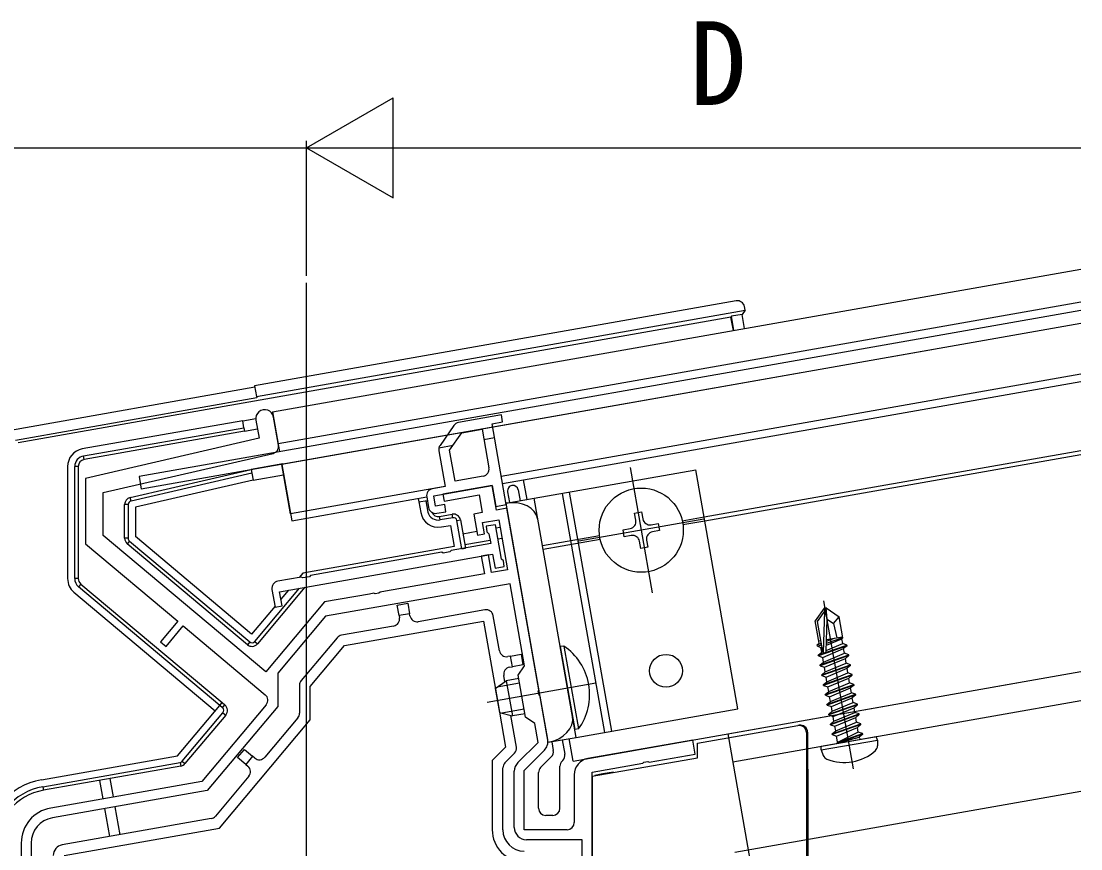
# Model space of a CAD drawing. Units: millimetres, scale not verified. Extents: x -700 to 700, y -1043 to 1037.
# Drawn here: x -440.6 to -292.1, y -324.4 to -208.5 of the extents above; entities that cross this region are included whole.
import ezdxf
from ezdxf.enums import TextEntityAlignment as Align

# ---------------------------------------------------------------- set-up
doc = ezdxf.new("R2010")
doc.units = ezdxf.units.MM
doc.header["$LTSCALE"] = 6
for name, color, linetype in [('0-3_YKK_11', 7, 'Continuous'), ('0-4_YKK_12', 2, 'Continuous'), ('0-5_YKK_13', 4, 'Continuous'), ('0-6_YKK_D', 6, 'Continuous')]:
    doc.layers.add(name, color=color, linetype=linetype)
doc.styles.add('ＭＳ ゴシック', font='')
doc.styles.get('ＭＳ ゴシック').set_extended_font_data('MS Gothic')

msp = doc.modelspace()

# ---------------------------------------------------------------- linework, layer by layer
at = {"layer": '0-3_YKK_11'}
for p, q in [((-404.552, -267.85), (-405.247, -263.91)), ((-371.5, -321.409), (-371.5, -313.52)), ((-363.1, -314.003), (-363.1, -320.709)), ((-440.6, -323.598), (-440.6, -356.415))]:
    msp.add_line(p, q, dxfattribs=at)
for points in [[(-407.709, -264.344), (-407.261, -266.883), (-431.6, -272.502), (-431.6, -281.656), (-418.654, -292.519), (-421.061, -295.388), (-420.295, -296.031), (-417.888, -293.162), (-406.397, -302.804)], [(-366.818, -309.088), (-367.887, -303.025), (-368.037, -302.865), (-368.132, -302.324), (-368.046, -302.122), (-372.533, -276.673), (-374.011, -276.934), (-374.618, -273.487), (-381.512, -274.703), (-381.338, -275.687), (-376.414, -274.819), (-375.98, -277.281), (-377.162, -277.489), (-376.641, -280.444), (-375.656, -280.27), (-375.934, -278.695), (-373.669, -278.295), (-372.436, -285.287), (-374.701, -285.687), (-375.135, -283.225), (-376.12, -283.398), (-375.686, -285.86), (-389.566, -288.308), (-390.302, -288.438), (-390.462, -288.588), (-391.004, -288.683), (-391.205, -288.597), (-391.799, -288.701), (-398.108, -289.814), (-406.322, -299.603), (-429.1, -280.49), (-429.1, -274.49), (-405.312, -268.998)], [(-404.384, -288.382), (-374.544, -283.12), (-374.197, -285.09), (-372.917, -284.864), (-372.999, -284.071), (-373.304, -283.823), (-374.156, -278.99), (-375.436, -279.216), (-375.354, -280.01), (-375.049, -280.257), (-374.805, -281.643), (-380.349, -282.621), (-380.513, -282.795), (-381.456, -282.961), (-381.67, -282.854), (-400.045, -286.094), (-400.209, -286.268), (-401.152, -286.434), (-401.366, -286.327), (-404.645, -286.905)], [(-371.002, -312.318), (-368.169, -309.485), (-368.633, -306.855), (-369.908, -305.962), (-370.949, -300.053), (-370.057, -298.779), (-372.089, -287.257), (-397.963, -291.819), (-404.631, -299.766), (-404.631, -304.433), (-414.528, -316.227), (-436.225, -320.053)], [(-405.456, -288.063), (-405.022, -290.525), (-404.037, -290.352), (-404.384, -288.382)], [(-406.274, -304.213), (-415.273, -314.937), (-436.468, -318.674)], [(-360.6, -384.317), (-360.6, -313.663), (-353.497, -312.411), (-353.337, -312.261), (-352.796, -312.165), (-352.594, -312.251), (-346.152, -311.115), (-346.499, -309.146), (-361.199, -311.738)], [(-364.1, -321.709), (-370.1, -321.709), (-370.1, -313.396), (-367.29, -310.586)], [(-439.2, -323.598), (-439.2, -408.209), (-429.1, -408.209), (-428.6, -407.709), (-422.6, -407.709), (-422.1, -408.209), (-420, -408.209), (-418.6, -406.809), (-411.5, -406.809), (-411.5, -405.009)], [(-389.7, -405.009), (-389.7, -406.809), (-382.6, -406.809), (-381.2, -408.209), (-379.1, -408.209), (-378.6, -407.709), (-372.6, -407.709), (-372.1, -408.209), (-362.6, -408.209), (-362.6, -379.709), (-362, -379.109), (-362, -323.109), (-369.8, -323.109)]]:
    msp.add_lwpolyline(points, dxfattribs=at)
for centre, radius, start, end in [((-406.478, -264.127), 1.25, 10, 190.00002), ((-405.537, -268.024), 1, 283, 9.99997), ((-404.471, -287.89), 1, 100.00001, 189.99999), ((-407.04, -303.57), 1, 320.00002, 50), ((-368.492, -309.384), 1.7, 315.00003, 10.00003), ((-360.8, -314.003), 2.3, 100.00002, 179.99999), ((-369.8, -313.52), 1.7, 135.00001, 180.00001), ((-435.6, -323.598), 5, 100.00001, 179.99999), ((-435.6, -323.598), 3.6, 100.00001, 179.99999), ((-364.1, -320.709), 1, 270.00001, 359.99999), ((-369.8, -321.409), 1.7, 180.00001, 269.99999)]:
    msp.add_arc(centre, radius, start, end, dxfattribs=at)
at = {"layer": '0-4_YKK_12'}
for p, q in [((-405.377, -263.171), (-292.113, -243.2)), ((-400.6, -506.21), (-400.6, -245.119)), ((-404.596, -267.603), (-292.113, -247.769)), ((-370.187, -272.706), (-292.113, -258.939)), ((-405.377, -263.171), (-404.387, -268.785)), ((-404.075, -270.557), (-402.685, -278.436)), ((-355.258, -270.987), (-352.167, -288.517)), ((-373.141, -273.227), (-370.187, -272.706)), ((-369.701, -275.463), (-370.187, -272.706)), ((-402.685, -278.436), (-383.777, -275.102)), ((-344.948, -278.206), (-362.478, -281.297)), ((-367.551, -281.896), (-359.567, -280.488)), ((-367.457, -282.429), (-359.475, -281.022)), ((-323.954, -313.192), (-328.104, -289.655)), ((-363.241, -312.098), (-292.113, -299.556)), ((-341.575, -308.278), (-292.113, -299.556)), ((-360.088, -301.185), (-375.323, -303.871)), ((-360.088, -301.185), (-375.323, -303.871)), ((-340.881, -312.217), (-292.113, -303.618)), ((-341.575, -308.278), (-336.973, -334.375)), ((-363.241, -312.098), (-363.797, -308.946))]:
    msp.add_line(p, q, dxfattribs=at)
for points in [[(-347.96, -278.442), (-344.9, -277.902), (-292.113, -268.594)], [(-347.864, -278.974), (-344.806, -278.435), (-292.113, -269.144)]]:
    msp.add_lwpolyline(points, dxfattribs=at)
at = {"layer": '0-5_YKK_13'}
for p, q in [((-340.407, -247.633), (-407.887, -259.532)), ((-292.113, -248.988), (-424.083, -272.258)), ((-407.627, -261.009), (-339.163, -248.937)), ((-339.163, -248.937), (-339.585, -249.54)), ((-339.163, -248.937), (-339.25, -248.443)), ((-292.113, -250.816), (-404.075, -270.557)), ((-340.805, -251.786), (-341.136, -249.906)), ((-340.715, -251.77), (-341.062, -249.8)), ((-339.237, -251.509), (-339.585, -249.54)), ((-312.488, -254.408), (-423.771, -274.03)), ((-292.113, -257.923), (-373.327, -272.243)), ((-407.85, -259.743), (-442.081, -265.779)), ((-407.887, -259.532), (-407.627, -261.009)), ((-407.59, -261.22), (-441.406, -267.183)), ((-407.627, -261.009), (-407.59, -261.22)), ((-409.564, -264.417), (-407.727, -264.094)), ((-409.304, -265.895), (-407.492, -265.575)), ((-379.953, -265.078), (-381.911, -267.875)), ((-376.008, -265.609), (-375.053, -271.025)), ((-374.27, -266.825), (-375.747, -267.086)), ((-382.06, -268.199), (-380.059, -267.846)), ((-434.1, -270.842), (-434.1, -286.536)), ((-433.1, -286.536), (-433.1, -270.842)), ((-432.6, -270.842), (-433.1, -270.842)), ((-432.6, -270.842), (-432.6, -286.536)), ((-403.925, -270.483), (-408.357, -271.264)), ((-340.161, -304.779), (-346.065, -271.295)), ((-408.27, -271.757), (-425.212, -275.669)), ((-424.083, -272.258), (-423.771, -274.03)), ((-408.096, -272.744), (-403.822, -271.99)), ((-372.432, -274.371), (-372.163, -275.897)), ((-370.955, -274.11), (-370.685, -275.637)), ((-364.777, -274.595), (-358.873, -308.078)), ((-363.792, -274.421), (-357.888, -307.905)), ((-425.6, -276.156), (-426.1, -276.156)), ((-425.6, -276.156), (-425.6, -280.894)), ((-384.959, -275.31), (-384.872, -275.803)), ((-384.872, -275.803), (-383.69, -275.594)), ((-384.872, -275.803), (-384.612, -277.28)), ((-383.884, -275.628), (-383.605, -277.209)), ((-383.777, -275.102), (-383.517, -276.579)), ((-366.751, -309.467), (-372.655, -275.984)), ((-362.812, -308.773), (-368.716, -275.289)), ((-380.116, -278.01), (-380.203, -277.518)), ((-380.116, -278.01), (-381.889, -278.323)), ((-381.716, -279.308), (-380.435, -279.082)), ((-380.435, -279.082), (-379.914, -282.036)), ((-376.728, -279.952), (-378.698, -280.299)), ((-373.478, -279.378), (-374.069, -279.483)), ((-355.103, -280.505), (-356.088, -280.678)), ((-425.421, -281.277), (-425.743, -281.66)), ((-408.896, -295.796), (-425.743, -281.66)), ((-425.421, -281.277), (-408.575, -295.413)), ((-408.315, -294.326), (-424.6, -280.661)), ((-379.914, -282.036), (-401.145, -285.78)), ((-378.437, -281.776), (-374.892, -281.151)), ((-373.808, -280.96), (-373.218, -280.856)), ((-378.843, -282.355), (-378.35, -282.268)), ((-432.6, -286.536), (-433.1, -286.536)), ((-401.145, -285.78), (-401.645, -286.376)), ((-432.243, -287.302), (-432.564, -287.685)), ((-412.766, -304.298), (-432.564, -287.685)), ((-432.243, -287.302), (-412.445, -303.914)), ((-407.871, -295.351), (-401.612, -287.893)), ((-400.846, -287.758), (-407.488, -295.673)), ((-433.207, -288.451), (-413.409, -305.064)), ((-403.145, -288.163), (-404.201, -289.422)), ((-405.002, -290.377), (-408.315, -294.326)), ((-375.606, -290.923), (-384.961, -292.573)), ((-328.078, -290.666), (-329.336, -292.462)), ((-327.783, -290.614), (-328.078, -290.666)), ((-328.005, -291.084), (-328.078, -290.666)), ((-327.649, -292.237), (-327.931, -290.64)), ((-327.649, -292.237), (-327.783, -290.614)), ((-327.783, -290.614), (-325.987, -291.871)), ((-395.292, -295.918), (-375.838, -292.487)), ((-386.172, -291.466), (-387.649, -291.727)), ((-387.649, -291.727), (-387.597, -292.022)), ((-386.12, -291.762), (-386.172, -291.466)), ((-373.579, -296.659), (-374.447, -291.734)), ((-328.785, -295.583), (-329.336, -292.462)), ((-329.019, -292.532), (-328.005, -291.084)), ((-328.179, -296.901), (-328.005, -291.084)), ((-327.783, -296.714), (-327.649, -292.237)), ((-326.791, -292.829), (-325.987, -291.871)), ((-325.461, -294.856), (-325.987, -291.871)), ((-388.408, -293.181), (-395.731, -294.472)), ((-328.276, -296.745), (-329.019, -292.532)), ((-408.575, -295.413), (-408.896, -295.796)), ((-407.871, -295.351), (-407.488, -295.673)), ((-396.324, -294.814), (-401.366, -300.823)), ((-328.841, -295.269), (-328.545, -295.217)), ((-327.758, -295.874), (-325.594, -294.968)), ((-327.749, -295.574), (-325.475, -294.775)), ((-327.741, -295.303), (-326.641, -294.881)), ((-327.734, -295.073), (-325.492, -294.678)), ((-325.461, -294.856), (-325.594, -294.968)), ((-325.478, -295.623), (-325.594, -294.968)), ((-400.1, -301.648), (-395.292, -295.918)), ((-364.551, -295.98), (-365.052, -296.069)), ((-365.052, -296.069), (-363.003, -307.69)), ((-329.051, -295.805), (-328.785, -295.583)), ((-329.051, -295.805), (-328.48, -295.586)), ((-329.013, -296.018), (-329.051, -295.805)), ((-329.013, -296.018), (-328.439, -295.816)), ((-329.013, -296.018), (-328.525, -296.195)), ((-328.896, -297.258), (-328.022, -296.95)), ((-324.864, -295.938), (-328.879, -297.357)), ((-328.525, -296.195), (-328.38, -296.135)), ((-328.409, -296.85), (-328.525, -296.195)), ((-328.282, -297.574), (-325.35, -296.346)), ((-327.882, -296.9), (-324.881, -295.84)), ((-327.779, -296.586), (-325.478, -295.623)), ((-324.881, -295.84), (-325.478, -295.623)), ((-324.864, -295.938), (-325.35, -296.346)), ((-325.235, -297.001), (-325.35, -296.346)), ((-324.864, -295.938), (-324.881, -295.84)), ((-372.027, -297.4), (-372.421, -297.47)), ((-371.766, -298.877), (-372.027, -297.4)), ((-328.879, -297.357), (-328.896, -297.258)), ((-328.879, -297.357), (-328.282, -297.574)), ((-328.653, -298.637), (-324.638, -297.218)), ((-324.621, -297.317), (-328.635, -298.736)), ((-328.166, -298.229), (-328.282, -297.574)), ((-328.039, -298.953), (-325.107, -297.725)), ((-324.638, -297.218), (-325.235, -297.001)), ((-324.621, -297.317), (-325.107, -297.725)), ((-324.992, -298.38), (-325.107, -297.725)), ((-324.395, -298.597), (-324.992, -298.38)), ((-324.621, -297.317), (-324.638, -297.218)), ((-372.16, -298.947), (-371.766, -298.877)), ((-328.635, -298.736), (-328.653, -298.637)), ((-328.635, -298.736), (-328.039, -298.953)), ((-328.41, -300.016), (-324.395, -298.597)), ((-324.378, -298.696), (-328.392, -300.114)), ((-327.923, -299.608), (-328.039, -298.953)), ((-327.796, -300.332), (-324.864, -299.104)), ((-324.378, -298.696), (-324.864, -299.104)), ((-324.749, -299.759), (-324.864, -299.104)), ((-324.152, -299.976), (-324.749, -299.759)), ((-324.378, -298.696), (-324.395, -298.597)), ((-374.171, -301.941), (-372.635, -300.858)), ((-370.749, -301.19), (-373.891, -301.744)), ((-372.816, -300.986), (-372.971, -300.105)), ((-328.392, -300.114), (-328.41, -300.016)), ((-328.392, -300.114), (-327.796, -300.332)), ((-328.167, -301.395), (-324.152, -299.976)), ((-328.149, -301.493), (-328.167, -301.395)), ((-324.135, -300.074), (-328.149, -301.493)), ((-327.924, -302.773), (-323.909, -301.355)), ((-327.68, -300.986), (-327.796, -300.332)), ((-327.552, -301.71), (-324.621, -300.483)), ((-324.135, -300.074), (-324.621, -300.483)), ((-324.506, -301.137), (-324.621, -300.483)), ((-323.909, -301.355), (-324.506, -301.137)), ((-324.135, -300.074), (-324.152, -299.976)), ((-323.892, -301.453), (-323.909, -301.355)), ((-401.6, -301.466), (-401.6, -305.405)), ((-400.1, -306.315), (-400.1, -301.648)), ((-374.171, -301.941), (-373.58, -305.29)), ((-328.149, -301.493), (-327.552, -301.71)), ((-327.906, -302.872), (-327.924, -302.773)), ((-323.892, -301.453), (-327.906, -302.872)), ((-327.906, -302.872), (-327.309, -303.089)), ((-327.68, -304.152), (-323.666, -302.733)), ((-323.648, -302.832), (-327.663, -304.251)), ((-327.437, -302.365), (-327.552, -301.71)), ((-327.309, -303.089), (-324.378, -301.861)), ((-323.892, -301.453), (-324.378, -301.861)), ((-324.263, -302.516), (-324.378, -301.861)), ((-323.666, -302.733), (-324.263, -302.516)), ((-323.648, -302.832), (-324.135, -303.24)), ((-323.648, -302.832), (-323.666, -302.733)), ((-412.766, -304.298), (-412.445, -303.914)), ((-412.383, -304.619), (-412.766, -304.298)), ((-412.445, -303.914), (-412.062, -304.236)), ((-412.383, -304.619), (-412.062, -304.236)), ((-327.663, -304.251), (-327.68, -304.152)), ((-327.663, -304.251), (-327.066, -304.468)), ((-327.437, -305.531), (-323.423, -304.112)), ((-323.405, -304.211), (-327.42, -305.629)), ((-327.194, -303.744), (-327.309, -303.089)), ((-327.066, -304.468), (-324.135, -303.24)), ((-324.019, -303.895), (-324.135, -303.24)), ((-323.423, -304.112), (-324.019, -303.895)), ((-323.405, -304.211), (-323.892, -304.619)), ((-323.405, -304.211), (-323.423, -304.112)), ((-418.031, -312.127), (-412.322, -305.323)), ((-373.58, -305.29), (-371.767, -305.782)), ((-370.108, -304.826), (-373.25, -305.38)), ((-371.204, -310.13), (-371.98, -305.725)), ((-369.994, -305.47), (-371.767, -305.782)), ((-327.42, -305.629), (-327.437, -305.531)), ((-327.42, -305.629), (-326.823, -305.847)), ((-327.194, -306.91), (-323.18, -305.491)), ((-323.162, -305.589), (-327.177, -307.008)), ((-326.951, -305.123), (-327.066, -304.468)), ((-326.823, -305.847), (-323.892, -304.619)), ((-326.708, -306.501), (-326.823, -305.847)), ((-323.776, -305.274), (-323.892, -304.619)), ((-323.18, -305.491), (-323.776, -305.274)), ((-323.162, -305.589), (-323.649, -305.998)), ((-323.162, -305.589), (-323.18, -305.491)), ((-412.827, -321.483), (-400.1, -306.315)), ((-401.834, -306.048), (-406.453, -311.553)), ((-345.828, -309.594), (-331.776, -307.116)), ((-331.776, -307.116), (-331.586, -307.083)), ((-327.177, -307.008), (-327.194, -306.91)), ((-327.177, -307.008), (-326.58, -307.225)), ((-326.951, -308.288), (-322.936, -306.87)), ((-322.919, -306.968), (-326.934, -308.387)), ((-326.58, -307.225), (-323.649, -305.998)), ((-326.465, -307.88), (-326.58, -307.225)), ((-326.465, -307.88), (-323.533, -306.652)), ((-323.533, -306.652), (-323.649, -305.998)), ((-322.936, -306.87), (-323.533, -306.652)), ((-322.919, -306.968), (-323.406, -307.376)), ((-322.919, -306.968), (-322.936, -306.87)), ((-328.484, -310.031), (-320.779, -308.672)), ((-326.951, -308.288), (-326.465, -307.88)), ((-326.934, -308.387), (-326.951, -308.288)), ((-326.934, -308.387), (-326.337, -308.604)), ((-326.337, -308.604), (-323.406, -307.376)), ((-326.192, -309.424), (-326.337, -308.604)), ((-323.29, -308.031), (-326.134, -309.464)), ((-326.134, -309.464), (-322.693, -308.248)), ((-322.676, -308.347), (-326.117, -309.563)), ((-326.117, -309.563), (-323.162, -308.755)), ((-323.29, -308.031), (-323.406, -307.376)), ((-322.693, -308.248), (-323.29, -308.031)), ((-322.676, -308.347), (-323.162, -308.755)), ((-323.139, -308.885), (-323.162, -308.755)), ((-322.676, -308.347), (-322.693, -308.248)), ((-322.676, -308.347), (-322.693, -308.248)), ((-320.605, -309.149), (-320.779, -308.672)), ((-372.726, -310.134), (-374.6, -312.008)), ((-366.259, -309.381), (-366.04, -310.623)), ((-364.781, -309.12), (-364.427, -311.131)), ((-345.828, -311.625), (-345.828, -309.594)), ((-328.484, -310.539), (-320.605, -309.149)), ((-328.484, -310.539), (-328.484, -310.031)), ((-326.117, -309.563), (-326.134, -309.464)), ((-320.605, -309.149), (-320.605, -309.964)), ((-408.168, -311.419), (-409.133, -312.568)), ((-407.862, -311.676), (-408.168, -311.419)), ((-372.807, -312.337), (-371.481, -311.011)), ((-366.317, -311.504), (-367.807, -312.994)), ((-360.6, -314.23), (-345.828, -311.625)), ((-328.484, -310.539), (-328.205, -311.304)), ((-437.576, -315.692), (-418.327, -312.298)), ((-418.031, -312.127), (-417.648, -312.449)), ((-409.133, -312.568), (-408.826, -312.825)), ((-374.6, -312.008), (-374.6, -321.709)), ((-373.1, -321.709), (-373.1, -313.044)), ((-365.1, -318.709), (-365.1, -312.822)), ((-364.704, -312.012), (-364.807, -312.115)), ((-427.677, -317.124), (-428.134, -314.535)), ((-408.703, -314.234), (-413.391, -319.822)), ((-368.1, -318.709), (-368.1, -313.701)), ((-359.085, -313.904), (-360.192, -314.099)), ((-360.192, -314.099), (-360.192, -314.158)), ((-357.585, -313.639), (-359.085, -313.904)), ((-359.085, -313.904), (-359.085, -313.963)), ((-357.585, -313.698), (-357.585, -313.639)), ((-437.576, -315.692), (-437.489, -316.185)), ((-429.611, -314.796), (-429.154, -317.385)), ((-340.6, -324.86), (-292.113, -316.311)), ((-428.911, -318.763), (-428.222, -322.674)), ((-426.744, -322.414), (-427.434, -318.503)), ((-413.984, -320.164), (-434.86, -323.845)), ((-366.1, -319.709), (-367.1, -319.709)), ((-434.6, -325.322), (-412.827, -321.483))]:
    msp.add_line(p, q, dxfattribs=at)
for points in [[(-339.585, -249.54), (-341.062, -249.8), (-341.136, -249.906), (-441.008, -267.516)], [(-372.62, -276.181), (-374.617, -264.856), (-373.14, -264.595), (-373.314, -263.61), (-379.307, -264.667)], [(-409.391, -265.402), (-409.564, -264.417), (-432.034, -268.38)], [(-375.864, -272.183), (-379.803, -272.878), (-380.563, -268.566), (-378.843, -266.108), (-376.008, -265.609)], [(-382.076, -268.622), (-381.193, -273.631), (-382.966, -273.943)], [(-425.212, -275.669), (-425.325, -275.182), (-408.357, -271.264), (-408.27, -271.757)], [(-381.465, -273.678), (-402.859, -277.45), (-404.075, -270.558)], [(-372.655, -275.984), (-368.716, -275.289), (-346.065, -271.295)], [(-408.27, -271.757), (-408.096, -272.744), (-424.6, -276.554), (-424.6, -280.661)], [(-382.358, -277.39), (-381.078, -277.165), (-381.252, -276.18), (-382.532, -276.405), (-382.792, -274.928), (-374.618, -273.487), (-374.098, -276.441), (-372.62, -276.181)], [(-425.6, -280.894), (-426.1, -280.894), (-426.1, -276.156)], [(-381.889, -278.323), (-381.976, -277.831), (-380.203, -277.518)], [(-354.466, -278.362), (-354.639, -277.377), (-353.655, -277.203), (-353.481, -278.188)], [(-378.843, -282.355), (-379.537, -278.416), (-379.045, -278.329), (-378.35, -282.268)], [(-352.323, -278.999), (-351.338, -278.825), (-351.164, -279.81), (-352.149, -279.984)], [(-356.088, -280.678), (-356.262, -279.694), (-355.277, -279.52)], [(-352.96, -281.142), (-352.786, -282.127), (-353.771, -282.301), (-353.945, -281.316)], [(-387.649, -291.727), (-387.91, -290.25), (-386.432, -289.989), (-386.172, -291.466)], [(-375.838, -292.487), (-373.875, -303.616), (-372.726, -310.134)], [(-327.649, -292.237), (-326.791, -292.829), (-326.28, -294.817)], [(-364.551, -295.98), (-362.502, -307.601), (-363.003, -307.69)], [(-328.896, -297.258), (-328.409, -296.85), (-328.268, -296.791)], [(-372.027, -297.4), (-370.549, -297.14), (-370.289, -298.617), (-371.766, -298.877)], [(-328.653, -298.637), (-328.166, -298.229), (-325.235, -297.001)], [(-328.41, -300.016), (-327.923, -299.608), (-324.992, -298.38)], [(-328.167, -301.395), (-327.68, -300.986), (-324.749, -299.759)], [(-370.863, -300.546), (-372.635, -300.858), (-371.767, -305.782)], [(-327.924, -302.773), (-327.437, -302.365), (-324.506, -301.137)], [(-327.68, -304.152), (-327.194, -303.744), (-324.263, -302.516)], [(-437.75, -314.708), (-418.68, -311.345), (-412.766, -304.298)], [(-327.437, -305.531), (-326.951, -305.123), (-324.019, -303.895)], [(-412.322, -305.323), (-411.939, -305.645), (-417.648, -312.449)], [(-366.751, -309.467), (-362.812, -308.773), (-340.161, -304.779)], [(-327.194, -306.91), (-326.708, -306.501), (-323.776, -305.274)], [(-330.543, -308.091), (-330.543, -361.209), (-330.543, -367.295)], [(-330.41, -308.067), (-330.41, -312.968), (-330.38, -313.471), (-330.38, -333.779), (-329.982, -333.709), (-329.982, -361.209), (-329.982, -369.209), (-330.425, -369.209)], [(-409.133, -312.568), (-410.282, -311.604), (-409.317, -310.455), (-408.168, -311.419)], [(-418.327, -312.298), (-418.24, -312.791), (-437.489, -316.185)], [(-360.6, -314.23), (-360.6, -366.209), (-356.6, -366.209)]]:
    msp.add_lwpolyline(points, dxfattribs=at)
msp.add_lwpolyline([(-409.304, -265.895), (-431.774, -269.857), (-431.86, -269.364), (-409.391, -265.402)], close=True, dxfattribs=at)
for centre, radius in [((-353.713, -279.752), 5.9), ((-350.24, -299.448), 2.3)]:
    msp.add_circle(centre, radius, dxfattribs=at)
for centre, radius, start, end in [((-379.133, -265.652), 1, 99.99998, 144.99997), ((-431.6, -270.842), 2.5, 100, 180), ((-381.092, -268.449), 1, 144.99997, 190.00002), ((-431.6, -270.842), 1.5, 100, 180), ((-431.6, -270.842), 1, 100, 180), ((-376.037, -271.199), 1, 280, 9.99998), ((-382.792, -274.928), 1, 99.99998, 190.00002), ((-371.693, -274.24), 0.75, 100, 190), ((-371.693, -274.24), 0.75, 10, 100), ((-425.1, -276.156), 1, 103, 180), ((-425.1, -276.156), 0.5, 103, 180), ((-382.15, -276.846), 2.5, 190, 280), ((-382.15, -276.846), 1.5, 194.00856, 280), ((-382.532, -276.405), 1, 190.00002, 280), ((-382.15, -276.846), 1, 204.0129, 280), ((-380.03, -278.503), 1, 10, 100), ((-380.03, -278.503), 0.5, 10, 100), ((-355.451, -278.535), 1, 280, 10), ((-352.496, -278.014), 1, 190, 280), ((-354.93, -281.49), 1, 10, 100), ((-351.975, -280.969), 1, 100, 190), ((-425.1, -280.894), 1, 180, 230), ((-425.1, -280.894), 0.5, 180, 230), ((-431.6, -286.536), 2.5, 180, 230), ((-431.6, -286.536), 1.5, 180, 230), ((-431.6, -286.536), 1, 180, 230), ((-375.432, -291.908), 1, 10, 100), ((-388.582, -292.196), 1, 280, 10), ((-385.135, -291.588), 1, 190, 280), ((-408.254, -295.03), 0.5, 230, 320), ((-395.558, -295.457), 1, 100, 140), ((-408.254, -295.03), 1, 230, 320), ((-372.594, -296.485), 1, 190, 280), ((-369.18, -302.788), 8.232, 324.2189, 55.7811), ((-328.031, -296.701), 0.248, 190, 357.19096), ((-371.986, -299.932), 1, 100, 190), ((-400.6, -301.466), 1, 140, 180), ((-412.705, -305.002), 1, 320, 50), ((-412.705, -305.002), 0.5, 320, 50), ((-402.6, -305.405), 1, 320, 0), ((-372.188, -310.304), 1, 315, 10), ((-326.389, -309.459), 0.2, 280, 10), ((-322.943, -308.851), 0.2, 190, 280), ((-321.505, -309.964), 0.9, 312.05588, 360), ((-407.219, -310.91), 1, 230, 320), ((-367.024, -310.797), 1, 315, 10), ((-365.412, -311.305), 1, 315, 10), ((-327.359, -310.996), 0.9, 200, 247.94412), ((-325.256, -305.806), 6.5, 247.94412, 312.05588), ((-418.414, -311.806), 0.5, 280, 320), ((-418.414, -311.806), 1, 280, 320), ((-409.469, -313.591), 1, 320, 50), ((-372.1, -313.044), 1, 135, 180), ((-367.1, -313.701), 1, 135, 180), ((-364.1, -312.822), 1, 135, 180), ((-436.1, -324.063), 9.5, 100, 180), ((-436.1, -324.063), 8.5, 100, 180), ((-436.1, -324.063), 8, 100, 180), ((-367.1, -318.709), 1, 180, 270), ((-366.1, -318.709), 1, 270, 360), ((-414.157, -319.179), 1, 280, 320), ((-370.1, -321.709), 4.5, 180, 270), ((-370.1, -321.709), 3, 180, 270), ((-434.6, -325.322), 1.5, 100, 180)]:
    msp.add_arc(centre, radius, start, end, dxfattribs=at)
for centre, major_axis, ratio, start_param, end_param in [((-340.236, -248.621), (0.576, 0.822), 0.99628, 5.4996506, 7.06672), ((-372.134, -278.938), (3.939, 0.695), 0.75, 0, 1.5707963), ((-367.272, -306.513), (3.939, 0.695), 0.75, 4.712389, 6.2831853), ((-331.602, -308.101), (0.987, 0.174), 0.998077, 1.3355058, 1.5707963), ((-331.412, -308.068), (0.987, 0.174), 0.998077, 6.1089813, 7.8539816), ((-331.541, -308.091), (0.785, -0.659), 0.939821, 0.7288394, 2.2385492), ((-330.101, -306.21), (0.499, 0.044), 0.998121, 6.196082, 6.3702886)]:
    msp.add_ellipse(centre, major_axis=major_axis, ratio=ratio, start_param=start_param, end_param=end_param, dxfattribs=at)
at = {"layer": '0-6_YKK_D'}
for p, q in [((-400.6, -226.209), (-388.476, -219.209)), ((-388.476, -233.209), (-388.476, -219.209)), ((-400.6, -244.119), (-400.6, -225.209)), ((-400.6, -244.119), (-400.6, -225.209)), ((-490.6, -226.209), (-400.6, -226.209)), ((-400.6, -226.209), (-388.476, -233.209)), ((-400.6, -226.209), (-376.351, -226.209)), ((-386.6, -226.209), (-292.113, -226.209))]:
    msp.add_line(p, q, dxfattribs=at)

# ---------------------------------------------------------------- texts
at = {"layer": '0-6_YKK_D', "style": 'ＭＳ ゴシック'}
msp.add_text('D', height=11.73, dxfattribs=at).set_placement((-346.948, -223.709), align=Align.BOTTOM_LEFT)

doc.saveas('drawing.dxf')
